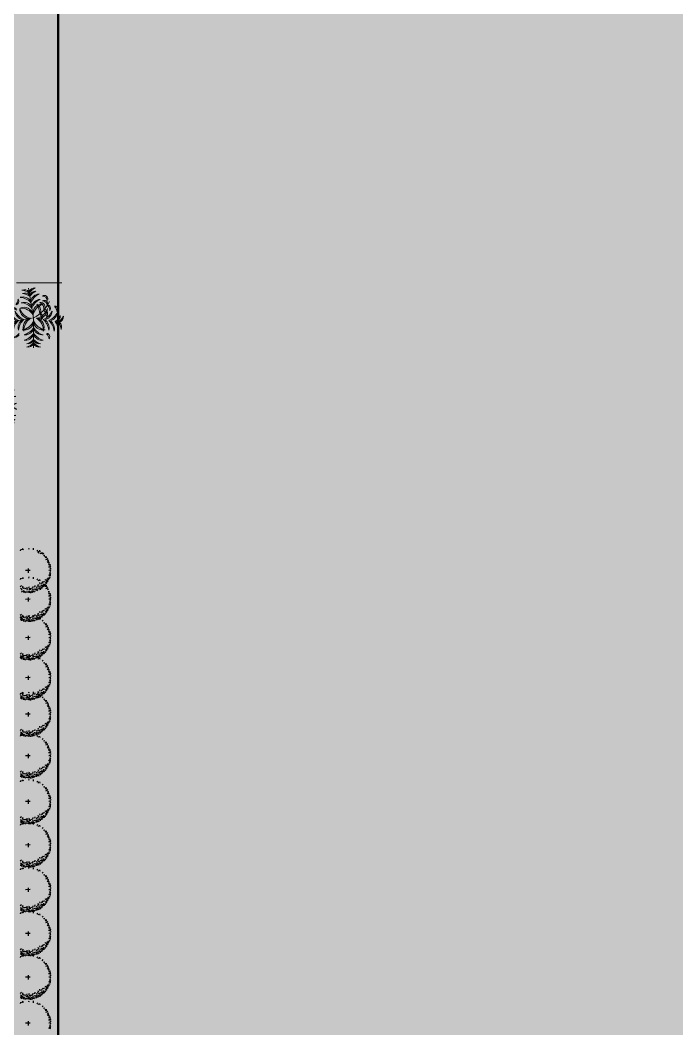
# Model space of a CAD drawing. Header units: millimetres. Extents: x 216896 to 446004, y 63591 to 243769.
# Drawn here: x 312055 to 324954, y 193109 to 212934 of the extents above; entities that cross this region are included whole.
import ezdxf

# ---------------------------------------------------------------- set-up
doc = ezdxf.new("R2010")
doc.units = ezdxf.units.MM
for name, color, linetype, true_color in [('green', 7, 'Continuous', 0x45e718), ('hatch', 7, 'Continuous', 0x515350), ('shadov', 7, 'Continuous', 0x2a3c34), ('trees', 7, 'Continuous', 0x547000)]:
    doc.layers.add(name, color=color, linetype=linetype, true_color=true_color)
doc.layers.add('line pedestr', color=7, linetype='Continuous', lineweight=5, true_color=0x1c1c1c)
doc.layers.add('trees 1', color=84, linetype='Continuous', lineweight=5)
doc.layers.add('wall', color=5, linetype='Continuous', lineweight=40)

# ---------------------------------------------------------------- blocks, each defined once
blk = doc.blocks.new('A$C19F01AD3')
at = {"color": 0}
for p, q in [((-0.292, 0.682), (-0.444, 0.833)), ((-0.41, 0.656), (-0.413, 0.85)), ((-0.095, 0.686), (-0.355, 0.876)), ((-0.284, 0.566), (-0.306, 0.895)), ((-0.115, 0.82), (-0.22, 0.92)), ((-0.199, 0.762), (-0.197, 0.926)), ((-0.003, 0.066), (-0.132, 0.938)), ((-0.108, 0.772), (-0.021, 0.947)), ((0.036, 0.751), (-0.094, 0.942)), ((-0.071, 0.523), (0.125, 0.94)), ((-0.03, 0.247), (0.451, 0.836)), ((0.181, 0.505), (0.055, 0.946)), ((0.139, 0.654), (0.295, 0.902)), ((0.301, 0.652), (0.208, 0.926)), ((0.327, 0.171), (0.415, 0.854)), ((-0.427, 0.608), (-0.645, 0.687)), ((-0.423, 0.202), (-0.625, 0.705)), ((-0.053, 0.401), (-0.557, 0.761)), ((-0.281, 0.137), (-0.489, 0.808)), ((0.381, 0.592), (0.656, 0.688)), ((0.537, 0.448), (0.555, 0.771)), ((-0.537, 0.486), (-0.78, 0.526)), ((-0.603, 0.378), (-0.762, 0.551)), ((0.447, 0.372), (0.728, 0.611)), ((0.581, 0.486), (0.812, 0.493)), ((0.61, 0.361), (0.792, 0.525)), ((-0.365, 0.409), (-0.874, 0.342)), ((-0.056, 0.034), (-0.851, 0.397)), ((0.057, 0.032), (0.844, 0.436)), ((0.354, 0.378), (0.885, 0.344)), ((-0.514, 0.243), (-0.925, 0.146)), ((-0.649, -0.024), (-0.917, 0.192)), ((0.438, 0.069), (0.92, 0.232)), ((0.481, 0.25), (0.935, 0.157)), ((-0.191, 0.096), (-0.93, -0.097)), ((-0.519, 0.01), (-0.785, -0.504)), ((0.172, 0.091), (0.947, 0.026)), ((0.542, 0.06), (0.9, -0.29)), ((-0.048, -0.045), (-0.672, -0.648)), ((0.058, -0.031), (0.774, -0.539)), ((0.66, -0.055), (0.944, -0.08)), ((-0.623, -0.191), (-0.916, -0.185)), ((-0.695, -0.33), (-0.891, -0.28)), ((-0.739, -0.188), (-0.874, -0.33)), ((-0.33, -0.318), (-0.818, -0.45)), ((-0.222, -0.214), (0.101, -0.931)), ((0.25, -0.167), (0.318, -0.882)), ((0.351, -0.239), (0.926, -0.196)), ((0.447, -0.307), (0.864, -0.381)), ((0.592, -0.221), (0.832, -0.446)), ((-0.579, -0.491), (-0.753, -0.551)), ((-0.544, -0.376), (-0.636, -0.683)), ((-0.44, -0.424), (-0.504, -0.786)), ((-0.135, -0.408), (0.394, -0.852)), ((0.276, -0.444), (0.808, -0.487)), ((0.426, -0.456), (0.522, -0.782)), ((0.513, -0.354), (0.675, -0.657)), ((-0.158, -0.58), (-0.551, -0.753)), ((-0.092, -0.504), (-0.391, -0.848)), ((0.148, -0.645), (0.016, -0.936)), ((0.282, -0.506), (0.196, -0.916)), ((0.289, -0.582), (0.583, -0.738)), ((0.458, -0.563), (0.724, -0.603)), ((-0.393, -0.684), (-0.371, -0.857)), ((-0.066, -0.756), (-0.281, -0.891)), ((-0.245, -0.681), (-0.239, -0.903)), ((-0.018, -0.666), (-0.154, -0.922))]:
    blk.add_line(p, q, dxfattribs=at)
blk.add_circle((0, 0), 0.0659, dxfattribs=at)
blk = doc.blocks.new('plant22')
at = {"layer": 'trees 1'}
for p in [(0.051, 0.588), (-0.588, 0.051), (-0.153, -0.57)]:
    blk.add_line(p, (0, 0), dxfattribs=at)
for centre, radius, start, end in [((-0.338, 0.478), 0.148, 296.7894, 340.382), ((-0.264, 0.402), 0.0679, 266.2525, 25.258), ((-0.257, 0.159), 0.316, 26.3712, 70.0366), ((-0.148, 0.268), 0.189, 20.2489, 90.3937), ((-0.201, 0.234), 0.307, 39.0763, 68.3794), ((-0.077, 0.383), 0.136, 31.29, 94.6243), ((-0.071, 0.447), 0.136, 31.29, 94.6243), ((-0.195, 0.298), 0.307, 39.0763, 68.3794), ((0.281, 0.112), 0.316, 99.9635, 143.6288), ((0.192, 0.238), 0.189, 79.6063, 149.7511), ((0.238, 0.195), 0.307, 101.6207, 130.9237), ((0.142, 0.364), 0.136, 75.3757, 138.7101), ((0.244, 0.259), 0.307, 101.6207, 130.9237), ((0.148, 0.428), 0.136, 75.3757, 138.7101), ((-0.238, 0.192), 0.189, 169.6063, 239.7511), ((-0.112, 0.281), 0.316, 189.9635, 233.6288), ((-0.397, 0.183), 0.136, 31.29, 94.6243), ((-0.521, 0.034), 0.307, 39.0763, 68.3794), ((-0.131, 0.183), 0.189, 169.6063, 239.7511), ((-0.005, 0.271), 0.316, 189.9635, 233.6288), ((-0.039, 0.186), 0.184, 161.3654, 261.5741), ((0.065, 0.254), 0.278, 181.8122, 243.3336), ((-0.177, 0.071), 0.184, 358.426, 98.6346), ((-0.261, -0.02), 0.278, 16.6665, 78.1878), ((-0.157, 0.161), 0.189, 20.2489, 90.3937), ((-0.266, 0.052), 0.316, 26.3712, 70.0366), ((-0.116, 0.627), 0.637, 280.4772, 321.6585), ((0.186, 0.039), 0.184, 71.3654, 171.5741), ((0.254, -0.065), 0.278, 91.8122, 153.3336), ((0.271, 0.005), 0.316, 99.9635, 143.6288), ((0.183, 0.131), 0.189, 79.6063, 149.7511), ((0.022, 0.132), 0.153, 326.4477, 44.3673), ((-0.354, 0.125), 0.498, 350.4008, 13.1391), ((0.098, 0.148), 0.147, 338.7537, 49.0971), ((0.185, 0.17), 0.0904, 303.8744, 83.9763), ((0.276, 0.211), 0.0673, 332.0578, 107.8533), ((0.229, 0.184), 0.0945, 350.1845, 73.654), ((0.301, 0.304), 0.0673, 332.0578, 107.8533), ((0.254, 0.277), 0.0945, 350.1845, 73.654), ((-0.446, -0.071), 0.136, 121.29, 184.6243), ((-0.296, -0.195), 0.307, 129.0763, 158.3794), ((-0.383, -0.077), 0.136, 121.29, 184.6243), ((-0.234, -0.201), 0.307, 129.0763, 158.3794), ((-0.364, 0.142), 0.136, 165.3757, 228.7101), ((-0.195, 0.238), 0.307, 191.6207, 220.9237), ((-0.268, -0.148), 0.189, 110.2489, 180.3937), ((-0.159, -0.257), 0.316, 116.3712, 160.0366), ((-0.161, -0.157), 0.189, 110.2489, 180.3937), ((-0.052, -0.266), 0.316, 116.3712, 160.0366), ((-0.071, -0.177), 0.184, 88.426, 188.6346), ((0.02, -0.261), 0.278, 106.6665, 168.1878), ((0.071, 0.252), 0.278, 266.6665, 328.1878), ((0.127, 0.142), 0.184, 248.426, 348.6346), ((0.115, -0.008), 0.0664, 279.2258, 60.1279), ((0.061, -0.009), 0.0921, 315.4398, 33.6694), ((0.14, 0.232), 0.316, 276.3712, 320.0366), ((0.205, 0.093), 0.189, 270.2489, 340.3937), ((-0.04, -0.01), 0.295, 352.5759, 20.8942), ((0.187, 0.03), 0.103, 309.9866, 49.4034), ((0.2, 0.087), 0.148, 349.618, 33.2107), ((0.303, 0.115), 0.0679, 304.742, 63.7476), ((0.33, 0.029), 0.148, 349.618, 33.2107), ((0.433, 0.057), 0.0679, 304.742, 63.7476), ((-0.239, 0.108), 0.278, 261.8122, 323.3336), ((-0.19, -0.006), 0.184, 241.3654, 341.5741), ((-0.268, 0.042), 0.316, 269.9635, 313.6288), ((0.253, -0.098), 0.316, 196.3712, 240.0366), ((0.162, -0.1), 0.184, 168.426, 268.6346), ((0.261, -0.026), 0.278, 186.6665, 248.1878), ((-0.148, -0.216), 0.278, 341.8122, 43.3336), ((-0.027, -0.188), 0.184, 321.3654, 61.5741), ((-0.088, -0.257), 0.316, 349.9635, 33.6288), ((0.061, -0.217), 0.189, 329.6063, 39.7511), ((0.238, 0.187), 0.316, 276.3712, 320.0366), ((0.009, -0.302), 0.316, 349.9635, 33.6288), ((0.302, 0.047), 0.189, 270.2489, 340.3937), ((0.158, -0.262), 0.189, 329.6063, 39.7511), ((0.288, 0.109), 0.307, 289.0763, 318.3794), ((0.102, -0.291), 0.307, 351.6207, 20.9237), ((0.293, -0.258), 0.136, 325.3757, 28.7101), ((0.386, -0.059), 0.136, 281.29, 344.6243), ((0.346, 0.082), 0.307, 289.0763, 318.3794), ((0.444, -0.086), 0.136, 281.29, 344.6243), ((-0.509, 0.037), 0.307, 271.6207, 300.9237), ((-0.444, -0.146), 0.136, 245.3757, 308.7101), ((-0.296, -0.062), 0.316, 269.9635, 313.6288), ((-0.231, -0.201), 0.189, 249.6063, 319.7511), ((-0.203, -0.098), 0.189, 249.6063, 319.7511), ((0.099, -0.29), 0.189, 190.2489, 260.3937), ((0.225, -0.202), 0.316, 196.3712, 240.0366), ((0.127, -0.186), 0.189, 190.2489, 260.3937), ((0.04, -0.452), 0.148, 349.618, 33.2107), ((0.143, -0.424), 0.0679, 304.742, 63.7476), ((0.16, -0.318), 0.307, 351.6207, 20.9237), ((0.351, -0.285), 0.136, 325.3757, 28.7101), ((-0.285, -0.214), 0.307, 271.6207, 300.9237), ((-0.22, -0.396), 0.136, 245.3757, 308.7101), ((-0.268, -0.151), 0.307, 271.6207, 300.9237), ((-0.203, -0.333), 0.136, 245.3757, 308.7101), ((-0.008, -0.453), 0.136, 201.29, 264.6243), ((0.14, -0.328), 0.307, 209.0763, 238.3794), ((0.009, -0.39), 0.136, 201.29, 264.6243), ((0.157, -0.265), 0.307, 209.0763, 238.3794)]:
    blk.add_arc(centre, radius, start, end, dxfattribs=at)

msp = doc.modelspace()

# ---------------------------------------------------------------- hatches: boundary and pattern name
at = {"layer": 'hatch'}
h = msp.add_hatch(color=256, dxfattribs=at)
h.dxf.hatch_style = 1
h.paths.add_polyline_path([(312801, 225349), (334247, 225349), (334247, 213300), (335983, 213300), (335983, 198151), (333876, 198151), (333876, 178150), (331285, 178150), (331285, 168225), (309333, 168225), (309333, 178300), (312801, 178300)])
at = {"layer": 'shadov', "ltscale": 0.1}
h = msp.add_hatch(dxfattribs=at)
h.set_pattern_fill('DOTS', color=256, scale=0.001)
h.paths.add_polyline_path([(301407, 217900), (312801, 225349), (312801, 212348), (312876, 207773), (312801, 178300), (309333, 178300), (309333, 168225), (331285, 168225), (319891, 160776), (297939, 160776), (297939, 170851), (301376, 173102)])

# ---------------------------------------------------------------- linework, layer by layer
at = {"layer": 'line pedestr'}
msp.add_line((311984, 207773), (312876, 207773), dxfattribs=at)
at = {"layer": 'trees'}
for p, q in [((312063, 202506), (312065, 202531)), ((312097, 202514), (312090, 202534)), ((312097, 202547), (312121, 202531)), ((312223, 202536), (312234, 202558)), ((312311, 202555), (312313, 202520)), ((312382, 202502), (312401, 202518)), ((312405, 202491), (312415, 202460)), ((312412, 202484), (312420, 202503)), ((312435, 202519), (312442, 202490)), ((312435, 202507), (312441, 202479)), ((312447, 202462), (312457, 202444)), ((312473, 202472), (312475, 202446)), ((312489, 202439), (312507, 202461)), ((312494, 202472), (312494, 202435)), ((312509, 202460), (312516, 202436)), ((312516, 202410), (312540, 202418)), ((312537, 202382), (312552, 202396)), ((312580, 202370), (312549, 202367)), ((312558, 202333), (312599, 202346)), ((312567, 202395), (312562, 202366)), ((312592, 202361), (312569, 202336)), ((312587, 202278), (312621, 202298)), ((312591, 202311), (312616, 202324)), ((312605, 202274), (312630, 202272)), ((312613, 202239), (312633, 202247)), ((312648, 202212), (312619, 202221)), ((312646, 202240), (312630, 202215)), ((312254, 202120), (312157, 202117)), ((312214, 202156), (312214, 202072)), ((312609, 202030), (312648, 202010)), ((312614, 202186), (312657, 202183)), ((312654, 202025), (312619, 202024)), ((312620, 202124), (312659, 202130)), ((312656, 202199), (312625, 202185)), ((312651, 202041), (312628, 202060)), ((312629, 202079), (312650, 202079)), ((312635, 202114), (312657, 202102)), ((312636, 202154), (312664, 202156)), ((312660, 202067), (312636, 202050)), ((312078, 201821), (312056, 201797)), ((312063, 201939), (312065, 201964)), ((312097, 201947), (312090, 201967)), ((312097, 201980), (312121, 201964)), ((312223, 201969), (312234, 201991)), ((312311, 201988), (312313, 201953)), ((312340, 201819), (312337, 201789)), ((312382, 201935), (312401, 201951)), ((312396, 201819), (312401, 201796)), ((312405, 201851), (312415, 201821)), ((312412, 201917), (312420, 201936)), ((312435, 201940), (312441, 201912)), ((312435, 201880), (312442, 201851)), ((312447, 201823), (312457, 201805)), ((312470, 201876), (312488, 201853)), ((312473, 201833), (312475, 201806)), ((312487, 201899), (312500, 201879)), ((312489, 201872), (312507, 201894)), ((312494, 201833), (312494, 201796)), ((312506, 201847), (312527, 201847)), ((312506, 201839), (312538, 201815)), ((312509, 201821), (312516, 201797)), ((312516, 201908), (312529, 201888)), ((312516, 201843), (312540, 201851)), ((312537, 201815), (312552, 201829)), ((312538, 201848), (312560, 201830)), ((312545, 201946), (312552, 201925)), ((312545, 201887), (312574, 201854)), ((312585, 201866), (312552, 201878)), ((312559, 201935), (312572, 201915)), ((312567, 201828), (312562, 201799)), ((312588, 201881), (312574, 201908)), ((312577, 201959), (312590, 201939)), ((312606, 201902), (312578, 201896)), ((312583, 201924), (312602, 201916)), ((312591, 201970), (312630, 201960)), ((312601, 201955), (312617, 201935)), ((312618, 201991), (312644, 201982)), ((312074, 201770), (312063, 201752)), ((312096, 201752), (312074, 201737)), ((312090, 201719), (312081, 201692)), ((312117, 201809), (312096, 201788)), ((312099, 201788), (312107, 201767)), ((312128, 201727), (312109, 201688)), ((312132, 201776), (312121, 201749)), ((312124, 201683), (312123, 201717)), ((312139, 201685), (312159, 201709)), ((312166, 201677), (312149, 201701)), ((312160, 201773), (312150, 201752)), ((312188, 201792), (312176, 201762)), ((312178, 201707), (312177, 201687)), ((312190, 201764), (312189, 201731)), ((312213, 201702), (312201, 201680)), ((312229, 201794), (312216, 201767)), ((312245, 201720), (312221, 201692)), ((312223, 201717), (312229, 201677)), ((312230, 201773), (312229, 201740)), ((312252, 201701), (312255, 201673)), ((312254, 201768), (312253, 201739)), ((312282, 201775), (312279, 201752)), ((312285, 201723), (312282, 201679)), ((312298, 201680), (312284, 201712)), ((312296, 201747), (312315, 201736)), ((312302, 201803), (312300, 201770)), ((312311, 201688), (312320, 201718)), ((312339, 201690), (312314, 201706)), ((312332, 201761), (312335, 201741)), ((312338, 201723), (312346, 201704)), ((312360, 201761), (312353, 201736)), ((312379, 201755), (312366, 201720)), ((312372, 201803), (312381, 201775)), ((312377, 201750), (312397, 201715)), ((312395, 201764), (312415, 201757)), ((312418, 201798), (312440, 201793)), ((312431, 201779), (312445, 201737)), ((312460, 201744), (312435, 201768)), ((312494, 201769), (312465, 201775)), ((312469, 201757), (312466, 201787)), ((312481, 201800), (312495, 201785)), ((312580, 201803), (312549, 201800)), ((312558, 201765), (312599, 201779)), ((312592, 201794), (312569, 201769)), ((312591, 201744), (312616, 201757)), ((312605, 201707), (312630, 201704)), ((312613, 201672), (312633, 201680)), ((312648, 201645), (312619, 201654)), ((312656, 201632), (312625, 201618)), ((312646, 201673), (312630, 201648)), ((312254, 201553), (312157, 201550)), ((312214, 201589), (312214, 201505)), ((312609, 201462), (312648, 201443)), ((312614, 201619), (312657, 201616)), ((312618, 201424), (312644, 201415)), ((312654, 201458), (312619, 201457)), ((312620, 201557), (312659, 201563)), ((312651, 201473), (312628, 201493)), ((312629, 201512), (312650, 201511)), ((312635, 201547), (312657, 201535)), ((312636, 201586), (312664, 201589)), ((312660, 201500), (312636, 201483)), ((312078, 201254), (312056, 201230)), ((312117, 201242), (312096, 201221)), ((312097, 201226), (312121, 201210)), ((312188, 201225), (312176, 201195)), ((312229, 201227), (312216, 201200)), ((312223, 201215), (312234, 201237)), ((312302, 201236), (312300, 201203)), ((312311, 201234), (312313, 201199)), ((312340, 201252), (312337, 201222)), ((312372, 201236), (312381, 201208)), ((312396, 201252), (312401, 201229)), ((312405, 201284), (312415, 201254)), ((312418, 201231), (312440, 201226)), ((312435, 201313), (312442, 201283)), ((312447, 201256), (312457, 201237)), ((312470, 201309), (312488, 201286)), ((312473, 201266), (312475, 201239)), ((312481, 201233), (312495, 201218)), ((312487, 201332), (312500, 201312)), ((312494, 201266), (312494, 201229)), ((312506, 201280), (312527, 201280)), ((312506, 201272), (312538, 201248)), ((312509, 201254), (312516, 201230)), ((312516, 201341), (312529, 201321)), ((312538, 201281), (312560, 201263)), ((312545, 201379), (312552, 201358)), ((312545, 201319), (312574, 201286)), ((312585, 201298), (312552, 201310)), ((312559, 201368), (312572, 201348)), ((312588, 201313), (312574, 201340)), ((312577, 201392), (312590, 201372)), ((312606, 201334), (312578, 201328)), ((312583, 201357), (312602, 201349)), ((312591, 201403), (312630, 201393)), ((312601, 201388), (312617, 201368)), ((312069, 201179), (312059, 201139)), ((312063, 201185), (312065, 201210)), ((312074, 201203), (312063, 201185)), ((312096, 201185), (312074, 201170)), ((312107, 201167), (312074, 201149)), ((312090, 201152), (312081, 201125)), ((312097, 201193), (312090, 201212)), ((312099, 201221), (312107, 201200)), ((312128, 201160), (312109, 201121)), ((312132, 201209), (312121, 201182)), ((312124, 201116), (312123, 201150)), ((312125, 201164), (312135, 201146)), ((312139, 201118), (312159, 201142)), ((312166, 201110), (312149, 201134)), ((312160, 201206), (312150, 201185)), ((312164, 201175), (312178, 201157)), ((312178, 201140), (312177, 201120)), ((312190, 201197), (312189, 201164)), ((312202, 201176), (312198, 201155)), ((312213, 201135), (312201, 201113)), ((312229, 201166), (312213, 201145)), ((312245, 201153), (312221, 201125)), ((312223, 201150), (312229, 201110)), ((312230, 201206), (312229, 201173)), ((312252, 201133), (312255, 201106)), ((312254, 201201), (312253, 201172)), ((312263, 201156), (312279, 201143)), ((312282, 201208), (312279, 201185)), ((312285, 201156), (312282, 201112)), ((312298, 201113), (312284, 201145)), ((312296, 201180), (312315, 201169)), ((312311, 201121), (312320, 201150)), ((312339, 201123), (312314, 201139)), ((312332, 201194), (312335, 201173)), ((312338, 201156), (312346, 201137)), ((312360, 201194), (312353, 201169)), ((312379, 201187), (312366, 201153)), ((312373, 201165), (312370, 201140)), ((312377, 201183), (312397, 201148)), ((312382, 201181), (312401, 201197)), ((312395, 201197), (312415, 201190)), ((312410, 201179), (312423, 201154)), ((312412, 201162), (312420, 201181)), ((312431, 201212), (312445, 201170)), ((312460, 201177), (312435, 201201)), ((312435, 201186), (312441, 201157)), ((312494, 201202), (312465, 201208)), ((312469, 201190), (312466, 201220)), ((312489, 201118), (312507, 201139)), ((312516, 201089), (312540, 201096)), ((312537, 201060), (312552, 201075)), ((312580, 201049), (312549, 201046)), ((312567, 201073), (312562, 201045)), ((312592, 201040), (312569, 201014)), ((312214, 200835), (312214, 200751)), ((312558, 201011), (312599, 201025)), ((312587, 200956), (312621, 200977)), ((312591, 200990), (312616, 201003)), ((312605, 200953), (312630, 200950)), ((312613, 200918), (312633, 200926)), ((312614, 200865), (312657, 200862)), ((312648, 200891), (312619, 200900)), ((312656, 200878), (312625, 200864)), ((312646, 200919), (312630, 200894)), ((312636, 200832), (312664, 200835)), ((312254, 200799), (312157, 200796)), ((312577, 200638), (312590, 200618)), ((312591, 200649), (312630, 200639)), ((312601, 200634), (312617, 200614)), ((312609, 200708), (312648, 200689)), ((312618, 200669), (312644, 200661)), ((312654, 200704), (312619, 200703)), ((312620, 200803), (312659, 200809)), ((312651, 200719), (312628, 200739)), ((312629, 200758), (312650, 200757)), ((312635, 200793), (312657, 200781)), ((312660, 200745), (312636, 200729)), ((312078, 200499), (312056, 200475)), ((312074, 200448), (312063, 200430)), ((312117, 200487), (312096, 200466)), ((312097, 200440), (312121, 200424)), ((312099, 200466), (312107, 200445)), ((312132, 200454), (312121, 200427)), ((312160, 200451), (312150, 200430)), ((312188, 200471), (312176, 200441)), ((312190, 200442), (312189, 200410)), ((312229, 200473), (312216, 200446)), ((312223, 200429), (312234, 200451)), ((312230, 200451), (312229, 200419)), ((312254, 200447), (312253, 200418)), ((312282, 200454), (312279, 200430)), ((312302, 200481), (312300, 200449)), ((312311, 200448), (312313, 200413)), ((312332, 200440), (312335, 200419)), ((312340, 200498), (312337, 200468)), ((312360, 200440), (312353, 200415)), ((312379, 200433), (312366, 200399)), ((312372, 200482), (312381, 200454)), ((312395, 200442), (312415, 200436)), ((312396, 200498), (312401, 200475)), ((312405, 200530), (312415, 200499)), ((312418, 200476), (312440, 200472)), ((312431, 200458), (312445, 200416)), ((312435, 200558), (312442, 200529)), ((312460, 200423), (312435, 200447)), ((312447, 200502), (312457, 200483)), ((312494, 200448), (312465, 200453)), ((312469, 200436), (312466, 200466)), ((312470, 200554), (312488, 200532)), ((312473, 200511), (312475, 200485)), ((312481, 200478), (312495, 200463)), ((312487, 200578), (312500, 200558)), ((312494, 200512), (312494, 200475)), ((312506, 200526), (312527, 200526)), ((312506, 200517), (312538, 200493)), ((312509, 200499), (312516, 200475)), ((312516, 200587), (312529, 200567)), ((312538, 200526), (312560, 200508)), ((312545, 200625), (312552, 200604)), ((312545, 200565), (312574, 200532)), ((312585, 200544), (312552, 200556)), ((312559, 200614), (312572, 200594)), ((312588, 200559), (312574, 200586)), ((312606, 200580), (312578, 200574)), ((312583, 200603), (312602, 200595)), ((312069, 200424), (312059, 200385)), ((312063, 200399), (312065, 200424)), ((312096, 200430), (312074, 200415)), ((312107, 200412), (312074, 200394)), ((312090, 200398), (312081, 200371)), ((312097, 200407), (312090, 200426)), ((312128, 200406), (312109, 200367)), ((312124, 200362), (312123, 200396)), ((312125, 200409), (312135, 200391)), ((312139, 200364), (312159, 200388)), ((312166, 200355), (312149, 200380)), ((312164, 200420), (312178, 200403)), ((312178, 200386), (312177, 200365)), ((312202, 200421), (312198, 200401)), ((312213, 200381), (312201, 200358)), ((312229, 200412), (312213, 200390)), ((312245, 200399), (312221, 200371)), ((312223, 200396), (312229, 200356)), ((312252, 200379), (312255, 200351)), ((312263, 200402), (312279, 200389)), ((312285, 200402), (312282, 200358)), ((312298, 200359), (312284, 200390)), ((312296, 200426), (312315, 200415)), ((312311, 200367), (312320, 200396)), ((312339, 200369), (312314, 200385)), ((312338, 200402), (312346, 200383)), ((312373, 200410), (312370, 200386)), ((312377, 200428), (312397, 200394)), ((312382, 200395), (312401, 200411)), ((312410, 200424), (312423, 200399)), ((312412, 200376), (312420, 200395)), ((312435, 200400), (312441, 200371)), ((312489, 200332), (312507, 200353)), ((312516, 200303), (312540, 200310)), ((312537, 200274), (312552, 200289)), ((312580, 200263), (312549, 200260)), ((312558, 200225), (312599, 200239)), ((312567, 200287), (312562, 200259)), ((312592, 200254), (312569, 200228)), ((312214, 200049), (312214, 199965)), ((312587, 200170), (312621, 200191)), ((312591, 200204), (312616, 200217)), ((312605, 200167), (312630, 200164)), ((312613, 200132), (312633, 200140)), ((312614, 200079), (312657, 200076)), ((312648, 200105), (312619, 200114)), ((312656, 200092), (312625, 200078)), ((312646, 200133), (312630, 200108)), ((312636, 200046), (312664, 200049)), ((312254, 200013), (312157, 200010)), ((312545, 199839), (312552, 199818)), ((312577, 199852), (312590, 199832)), ((312591, 199863), (312630, 199853)), ((312601, 199848), (312617, 199828)), ((312609, 199922), (312648, 199903)), ((312618, 199883), (312644, 199875)), ((312654, 199918), (312619, 199917)), ((312620, 200017), (312659, 200023)), ((312651, 199933), (312628, 199953)), ((312629, 199972), (312650, 199971)), ((312635, 200007), (312657, 199995)), ((312660, 199959), (312636, 199943)), ((312078, 199713), (312056, 199689)), ((312069, 199638), (312059, 199599)), ((312063, 199682), (312065, 199706)), ((312074, 199662), (312063, 199644)), ((312096, 199644), (312074, 199629)), ((312097, 199690), (312090, 199709)), ((312117, 199701), (312096, 199680)), ((312097, 199723), (312121, 199707)), ((312099, 199680), (312107, 199659)), ((312132, 199668), (312121, 199641)), ((312160, 199665), (312150, 199644)), ((312188, 199685), (312176, 199655)), ((312190, 199656), (312189, 199624)), ((312229, 199687), (312216, 199660)), ((312223, 199711), (312234, 199734)), ((312230, 199665), (312229, 199633)), ((312254, 199661), (312253, 199632)), ((312282, 199668), (312279, 199644)), ((312296, 199640), (312315, 199629)), ((312302, 199695), (312300, 199663)), ((312311, 199731), (312313, 199696)), ((312332, 199654), (312335, 199633)), ((312340, 199711), (312337, 199682)), ((312360, 199654), (312353, 199629)), ((312379, 199647), (312366, 199613)), ((312372, 199695), (312381, 199668)), ((312377, 199642), (312397, 199608)), ((312382, 199678), (312401, 199694)), ((312395, 199656), (312415, 199650)), ((312396, 199712), (312401, 199689)), ((312405, 199744), (312415, 199713)), ((312410, 199638), (312423, 199613)), ((312412, 199659), (312420, 199678)), ((312418, 199690), (312440, 199686)), ((312431, 199672), (312445, 199630)), ((312435, 199772), (312442, 199743)), ((312435, 199683), (312441, 199654)), ((312460, 199637), (312435, 199661)), ((312447, 199716), (312457, 199697)), ((312494, 199662), (312465, 199667)), ((312469, 199650), (312466, 199680)), ((312470, 199768), (312488, 199746)), ((312473, 199725), (312475, 199699)), ((312481, 199692), (312495, 199677)), ((312487, 199792), (312500, 199772)), ((312494, 199726), (312494, 199689)), ((312506, 199740), (312527, 199740)), ((312506, 199731), (312538, 199707)), ((312509, 199713), (312516, 199689)), ((312516, 199801), (312529, 199781)), ((312538, 199740), (312560, 199722)), ((312545, 199779), (312574, 199746)), ((312585, 199758), (312552, 199770)), ((312559, 199828), (312572, 199808)), ((312588, 199773), (312574, 199800)), ((312606, 199794), (312578, 199788)), ((312583, 199817), (312602, 199809)), ((312107, 199626), (312074, 199608)), ((312090, 199612), (312081, 199585)), ((312128, 199620), (312109, 199581)), ((312124, 199575), (312123, 199610)), ((312125, 199623), (312135, 199605)), ((312139, 199578), (312159, 199602)), ((312166, 199569), (312149, 199594)), ((312164, 199634), (312178, 199617)), ((312178, 199600), (312177, 199579)), ((312202, 199635), (312198, 199615)), ((312213, 199594), (312201, 199572)), ((312229, 199626), (312213, 199604)), ((312245, 199613), (312221, 199585)), ((312223, 199610), (312229, 199570)), ((312252, 199593), (312255, 199565)), ((312263, 199616), (312279, 199603)), ((312285, 199616), (312282, 199572)), ((312298, 199573), (312284, 199604)), ((312311, 199581), (312320, 199610)), ((312339, 199583), (312314, 199599)), ((312338, 199616), (312346, 199597)), ((312373, 199624), (312370, 199600)), ((312489, 199615), (312507, 199636)), ((312516, 199586), (312540, 199593)), ((312537, 199557), (312552, 199572)), ((312580, 199546), (312549, 199543)), ((312558, 199508), (312599, 199522)), ((312567, 199570), (312562, 199541)), ((312592, 199537), (312569, 199511)), ((312587, 199453), (312621, 199474)), ((312591, 199487), (312616, 199500)), ((312605, 199450), (312630, 199447)), ((312254, 199296), (312157, 199293)), ((312214, 199332), (312214, 199248)), ((312613, 199415), (312633, 199423)), ((312614, 199362), (312657, 199359)), ((312648, 199388), (312619, 199397)), ((312620, 199300), (312659, 199306)), ((312656, 199375), (312625, 199360)), ((312629, 199255), (312650, 199254)), ((312646, 199416), (312630, 199391)), ((312635, 199290), (312657, 199278)), ((312636, 199329), (312664, 199332)), ((312660, 199242), (312636, 199226)), ((312435, 199055), (312442, 199026)), ((312470, 199051), (312488, 199028)), ((312487, 199075), (312500, 199055)), ((312516, 199084), (312529, 199064)), ((312545, 199122), (312552, 199101)), ((312545, 199062), (312574, 199029)), ((312585, 199041), (312552, 199053)), ((312559, 199111), (312572, 199091)), ((312588, 199056), (312574, 199083)), ((312577, 199135), (312590, 199115)), ((312606, 199077), (312578, 199071)), ((312583, 199100), (312602, 199092)), ((312591, 199146), (312630, 199136)), ((312601, 199130), (312617, 199111)), ((312609, 199205), (312648, 199186)), ((312618, 199166), (312644, 199158)), ((312654, 199201), (312619, 199200)), ((312651, 199216), (312628, 199236)), ((312078, 198996), (312056, 198972)), ((312069, 198921), (312059, 198882)), ((312074, 198945), (312063, 198927)), ((312063, 198862), (312065, 198887)), ((312096, 198927), (312074, 198912)), ((312107, 198909), (312074, 198891)), ((312090, 198895), (312081, 198868)), ((312097, 198871), (312090, 198890)), ((312117, 198984), (312096, 198963)), ((312097, 198904), (312121, 198888)), ((312099, 198963), (312107, 198942)), ((312128, 198903), (312109, 198864)), ((312132, 198951), (312121, 198924)), ((312124, 198858), (312123, 198893)), ((312125, 198906), (312135, 198888)), ((312139, 198861), (312159, 198884)), ((312166, 198852), (312149, 198877)), ((312160, 198948), (312150, 198927)), ((312164, 198917), (312178, 198900)), ((312188, 198967), (312176, 198938)), ((312178, 198883), (312177, 198862)), ((312190, 198939), (312189, 198907)), ((312202, 198918), (312198, 198898)), ((312213, 198877), (312201, 198855)), ((312229, 198909), (312213, 198887)), ((312229, 198970), (312216, 198943)), ((312245, 198896), (312221, 198868)), ((312223, 198892), (312234, 198914)), ((312223, 198893), (312229, 198853)), ((312230, 198948), (312229, 198916)), ((312252, 198876), (312255, 198848)), ((312254, 198944), (312253, 198915)), ((312263, 198899), (312279, 198886)), ((312282, 198951), (312279, 198927)), ((312285, 198899), (312282, 198855)), ((312298, 198856), (312284, 198887)), ((312296, 198923), (312315, 198911)), ((312302, 198978), (312300, 198946)), ((312311, 198911), (312313, 198877)), ((312311, 198864), (312320, 198893)), ((312339, 198866), (312314, 198882)), ((312332, 198937), (312335, 198916)), ((312340, 198994), (312337, 198964)), ((312338, 198899), (312346, 198880)), ((312360, 198937), (312353, 198912)), ((312379, 198930), (312366, 198896)), ((312373, 198907), (312370, 198882)), ((312372, 198978), (312381, 198951)), ((312377, 198925), (312397, 198891)), ((312382, 198859), (312401, 198874)), ((312395, 198939), (312415, 198933)), ((312396, 198995), (312401, 198972)), ((312405, 199027), (312415, 198996)), ((312410, 198921), (312423, 198896)), ((312412, 198840), (312420, 198859)), ((312418, 198973), (312440, 198969)), ((312431, 198954), (312445, 198913)), ((312460, 198920), (312435, 198943)), ((312435, 198864), (312441, 198835)), ((312447, 198998), (312457, 198980)), ((312494, 198945), (312465, 198950)), ((312469, 198932), (312466, 198963)), ((312473, 199008), (312475, 198982)), ((312481, 198975), (312495, 198960)), ((312494, 199009), (312494, 198972)), ((312506, 199023), (312527, 199023)), ((312506, 199014), (312538, 198990)), ((312509, 198996), (312516, 198972)), ((312538, 199023), (312560, 199005)), ((312489, 198795), (312507, 198817)), ((312516, 198767), (312540, 198774)), ((312537, 198738), (312552, 198752)), ((312580, 198726), (312549, 198723)), ((312558, 198689), (312599, 198703)), ((312567, 198751), (312562, 198722)), ((312592, 198717), (312569, 198692)), ((312587, 198634), (312621, 198655)), ((312591, 198667), (312616, 198680)), ((312254, 198477), (312157, 198474)), ((312214, 198513), (312214, 198429)), ((312605, 198630), (312630, 198628)), ((312613, 198596), (312633, 198603)), ((312614, 198542), (312657, 198540)), ((312648, 198569), (312619, 198578)), ((312620, 198481), (312659, 198487)), ((312656, 198556), (312625, 198541)), ((312646, 198596), (312630, 198572)), ((312635, 198470), (312657, 198459)), ((312636, 198510), (312664, 198512)), ((312487, 198255), (312500, 198236)), ((312516, 198264), (312529, 198245)), ((312545, 198303), (312552, 198282)), ((312559, 198291), (312572, 198272)), ((312588, 198237), (312574, 198264)), ((312577, 198315), (312590, 198296)), ((312606, 198258), (312578, 198252)), ((312583, 198281), (312602, 198272)), ((312591, 198326), (312630, 198317)), ((312601, 198311), (312617, 198292)), ((312609, 198386), (312648, 198366)), ((312618, 198347), (312644, 198339)), ((312654, 198382), (312619, 198380)), ((312651, 198397), (312628, 198416)), ((312629, 198435), (312650, 198435)), ((312660, 198423), (312636, 198407)), ((312078, 198177), (312056, 198153)), ((312069, 198102), (312059, 198063)), ((312074, 198126), (312063, 198108)), ((312096, 198108), (312074, 198093)), ((312107, 198090), (312074, 198072)), ((312090, 198075), (312081, 198049)), ((312117, 198165), (312096, 198144)), ((312099, 198144), (312107, 198123)), ((312128, 198084), (312109, 198045)), ((312132, 198132), (312121, 198105)), ((312124, 198039), (312123, 198074)), ((312125, 198087), (312135, 198069)), ((312139, 198042), (312159, 198065)), ((312166, 198033), (312149, 198057)), ((312160, 198129), (312150, 198108)), ((312164, 198098), (312178, 198081)), ((312188, 198148), (312176, 198118)), ((312178, 198064), (312177, 198043)), ((312190, 198120), (312189, 198088)), ((312202, 198099), (312198, 198079)), ((312213, 198058), (312201, 198036)), ((312229, 198090), (312213, 198068)), ((312229, 198150), (312216, 198123)), ((312245, 198076), (312221, 198048)), ((312223, 198073), (312229, 198034)), ((312230, 198129), (312229, 198097)), ((312252, 198057), (312255, 198029)), ((312254, 198124), (312253, 198095)), ((312263, 198080), (312279, 198067)), ((312282, 198131), (312279, 198108)), ((312285, 198079), (312282, 198036)), ((312298, 198037), (312284, 198068)), ((312296, 198104), (312315, 198092)), ((312302, 198159), (312300, 198127)), ((312311, 198045), (312320, 198074)), ((312339, 198047), (312314, 198063)), ((312332, 198118), (312335, 198097)), ((312340, 198175), (312337, 198145)), ((312338, 198080), (312346, 198060)), ((312360, 198118), (312353, 198092)), ((312379, 198111), (312366, 198076)), ((312373, 198088), (312370, 198063)), ((312372, 198159), (312381, 198132)), ((312377, 198106), (312397, 198072)), ((312395, 198120), (312415, 198113)), ((312396, 198175), (312401, 198152)), ((312405, 198208), (312415, 198177)), ((312410, 198102), (312423, 198077)), ((312418, 198154), (312440, 198150)), ((312431, 198135), (312445, 198094)), ((312435, 198236), (312442, 198207)), ((312460, 198101), (312435, 198124)), ((312447, 198179), (312457, 198161)), ((312494, 198126), (312465, 198131)), ((312469, 198113), (312466, 198144)), ((312470, 198232), (312488, 198209)), ((312473, 198189), (312475, 198163)), ((312481, 198156), (312495, 198141)), ((312494, 198189), (312494, 198152)), ((312506, 198203), (312527, 198204)), ((312506, 198195), (312538, 198171)), ((312509, 198177), (312516, 198153)), ((312538, 198204), (312560, 198186)), ((312545, 198243), (312574, 198210)), ((312585, 198222), (312552, 198234)), ((312063, 197963), (312065, 197988)), ((312097, 197971), (312090, 197990)), ((312097, 198004), (312121, 197988)), ((312223, 197993), (312234, 198015)), ((312311, 198012), (312313, 197977)), ((312382, 197959), (312401, 197975)), ((312412, 197940), (312420, 197960)), ((312435, 197964), (312441, 197935)), ((312489, 197896), (312507, 197917)), ((312516, 197867), (312540, 197874)), ((312537, 197838), (312552, 197853)), ((312580, 197827), (312549, 197824)), ((312558, 197789), (312599, 197803)), ((312567, 197851), (312562, 197823)), ((312592, 197818), (312569, 197792)), ((312587, 197734), (312621, 197755)), ((312591, 197768), (312616, 197781)), ((312605, 197731), (312630, 197728)), ((312613, 197696), (312633, 197704)), ((312648, 197669), (312619, 197678)), ((312656, 197656), (312625, 197642)), ((312646, 197697), (312630, 197672)), ((312254, 197577), (312157, 197574)), ((312214, 197613), (312214, 197529)), ((312609, 197486), (312648, 197467)), ((312614, 197643), (312657, 197640)), ((312654, 197482), (312619, 197481)), ((312620, 197581), (312659, 197587)), ((312651, 197497), (312628, 197517)), ((312629, 197536), (312650, 197535)), ((312635, 197571), (312657, 197559)), ((312636, 197610), (312664, 197613)), ((312660, 197523), (312636, 197507)), ((312078, 197277), (312056, 197253)), ((312117, 197265), (312096, 197244)), ((312302, 197259), (312300, 197227)), ((312340, 197276), (312337, 197246)), ((312372, 197260), (312381, 197232)), ((312396, 197276), (312401, 197253)), ((312405, 197308), (312415, 197278)), ((312435, 197336), (312442, 197307)), ((312447, 197280), (312457, 197261)), ((312470, 197332), (312488, 197310)), ((312473, 197289), (312475, 197263)), ((312487, 197356), (312500, 197336)), ((312494, 197290), (312494, 197253)), ((312506, 197304), (312527, 197304)), ((312506, 197295), (312538, 197271)), ((312509, 197277), (312516, 197253)), ((312516, 197365), (312529, 197345)), ((312538, 197304), (312560, 197286)), ((312545, 197403), (312552, 197382)), ((312545, 197343), (312574, 197310)), ((312585, 197322), (312552, 197334)), ((312559, 197392), (312572, 197372)), ((312588, 197337), (312574, 197364)), ((312577, 197416), (312590, 197396)), ((312606, 197358), (312578, 197352)), ((312583, 197381), (312602, 197373)), ((312591, 197427), (312630, 197417)), ((312601, 197412), (312617, 197392)), ((312618, 197448), (312644, 197439)), ((312069, 197202), (312059, 197163)), ((312074, 197226), (312063, 197208)), ((312063, 197110), (312065, 197135)), ((312096, 197208), (312074, 197193)), ((312107, 197190), (312074, 197172)), ((312090, 197176), (312081, 197149)), ((312097, 197118), (312090, 197138)), ((312097, 197151), (312121, 197135)), ((312099, 197244), (312107, 197223)), ((312128, 197184), (312109, 197145)), ((312132, 197232), (312121, 197205)), ((312124, 197140), (312123, 197174)), ((312125, 197187), (312135, 197169)), ((312139, 197142), (312159, 197166)), ((312166, 197133), (312149, 197158)), ((312160, 197229), (312150, 197208)), ((312164, 197198), (312178, 197181)), ((312188, 197249), (312176, 197219)), ((312178, 197164), (312177, 197143)), ((312190, 197220), (312189, 197188)), ((312202, 197199), (312198, 197179)), ((312213, 197159), (312201, 197136)), ((312229, 197190), (312213, 197168)), ((312229, 197251), (312216, 197224)), ((312245, 197177), (312221, 197149)), ((312223, 197174), (312229, 197134)), ((312223, 197140), (312234, 197162)), ((312230, 197229), (312229, 197197)), ((312252, 197157), (312255, 197129)), ((312254, 197225), (312253, 197196)), ((312263, 197180), (312279, 197167)), ((312282, 197232), (312279, 197208)), ((312285, 197180), (312282, 197136)), ((312298, 197137), (312284, 197168)), ((312296, 197204), (312315, 197193)), ((312311, 197145), (312320, 197174)), ((312311, 197159), (312313, 197124)), ((312339, 197147), (312314, 197163)), ((312332, 197218), (312335, 197197)), ((312338, 197180), (312346, 197161)), ((312360, 197218), (312353, 197193)), ((312379, 197211), (312366, 197177)), ((312373, 197188), (312370, 197164)), ((312377, 197206), (312397, 197172)), ((312382, 197106), (312401, 197122)), ((312395, 197220), (312415, 197214)), ((312410, 197202), (312423, 197177)), ((312412, 197088), (312420, 197107)), ((312418, 197254), (312440, 197250)), ((312431, 197236), (312445, 197194)), ((312460, 197201), (312435, 197225)), ((312435, 197111), (312441, 197083)), ((312494, 197226), (312465, 197232)), ((312469, 197214), (312466, 197244)), ((312481, 197256), (312495, 197241)), ((312489, 197043), (312507, 197065)), ((312516, 197014), (312540, 197022)), ((312537, 196986), (312552, 197000)), ((312580, 196974), (312549, 196971)), ((312558, 196936), (312599, 196950)), ((312567, 196999), (312562, 196970)), ((312592, 196965), (312569, 196940)), ((312587, 196882), (312621, 196902)), ((312591, 196915), (312616, 196928)), ((312605, 196878), (312630, 196875)), ((312254, 196724), (312157, 196721)), ((312214, 196760), (312214, 196676)), ((312613, 196843), (312633, 196851)), ((312614, 196790), (312657, 196787)), ((312648, 196816), (312619, 196825)), ((312620, 196728), (312659, 196734)), ((312656, 196803), (312625, 196789)), ((312629, 196683), (312650, 196682)), ((312646, 196844), (312630, 196819)), ((312635, 196718), (312657, 196706)), ((312636, 196757), (312664, 196760)), ((312660, 196671), (312636, 196654)), ((312435, 196484), (312442, 196455)), ((312470, 196480), (312488, 196457)), ((312487, 196503), (312500, 196483)), ((312516, 196512), (312529, 196492)), ((312545, 196550), (312552, 196529)), ((312545, 196490), (312574, 196458)), ((312585, 196470), (312552, 196481)), ((312559, 196539), (312572, 196519)), ((312588, 196484), (312574, 196511)), ((312577, 196563), (312590, 196543)), ((312606, 196505), (312578, 196499)), ((312583, 196528), (312602, 196520)), ((312591, 196574), (312630, 196564)), ((312601, 196559), (312617, 196539)), ((312609, 196633), (312648, 196614)), ((312618, 196595), (312644, 196586)), ((312654, 196629), (312619, 196628)), ((312651, 196644), (312628, 196664)), ((312078, 196425), (312056, 196401)), ((312069, 196350), (312059, 196310)), ((312074, 196374), (312063, 196356)), ((312096, 196356), (312074, 196341)), ((312107, 196338), (312074, 196320)), ((312090, 196323), (312081, 196296)), ((312117, 196413), (312096, 196392)), ((312097, 196273), (312121, 196257)), ((312099, 196392), (312107, 196371)), ((312128, 196331), (312109, 196292)), ((312132, 196380), (312121, 196353)), ((312124, 196287), (312123, 196321)), ((312125, 196335), (312135, 196317)), ((312139, 196289), (312159, 196313)), ((312166, 196281), (312149, 196305)), ((312160, 196377), (312150, 196356)), ((312164, 196346), (312178, 196328)), ((312188, 196396), (312176, 196366)), ((312178, 196311), (312177, 196291)), ((312190, 196368), (312189, 196335)), ((312202, 196347), (312198, 196326)), ((312213, 196306), (312201, 196284)), ((312229, 196337), (312213, 196316)), ((312229, 196398), (312216, 196371)), ((312245, 196324), (312221, 196296)), ((312223, 196321), (312229, 196281)), ((312223, 196262), (312234, 196284)), ((312230, 196377), (312229, 196344)), ((312252, 196305), (312255, 196277)), ((312254, 196372), (312253, 196343)), ((312263, 196327), (312279, 196314)), ((312282, 196379), (312279, 196356)), ((312285, 196327), (312282, 196283)), ((312298, 196284), (312284, 196316)), ((312296, 196351), (312315, 196340)), ((312302, 196407), (312300, 196374)), ((312311, 196292), (312320, 196321)), ((312311, 196281), (312313, 196246)), ((312339, 196294), (312314, 196310)), ((312332, 196365), (312335, 196344)), ((312340, 196423), (312337, 196393)), ((312338, 196327), (312346, 196308)), ((312360, 196365), (312353, 196340)), ((312379, 196358), (312366, 196324)), ((312373, 196336), (312370, 196311)), ((312372, 196407), (312381, 196379)), ((312377, 196354), (312397, 196319)), ((312395, 196368), (312415, 196361)), ((312396, 196423), (312401, 196400)), ((312405, 196455), (312415, 196425)), ((312410, 196350), (312423, 196325)), ((312418, 196402), (312440, 196397)), ((312431, 196383), (312445, 196341)), ((312460, 196348), (312435, 196372)), ((312447, 196427), (312457, 196409)), ((312494, 196373), (312465, 196379)), ((312469, 196361), (312466, 196391)), ((312473, 196437), (312475, 196410)), ((312481, 196404), (312495, 196389)), ((312494, 196437), (312494, 196400)), ((312506, 196451), (312527, 196451)), ((312506, 196443), (312538, 196419)), ((312509, 196425), (312516, 196401)), ((312538, 196452), (312560, 196434)), ((312063, 196232), (312065, 196257)), ((312097, 196240), (312090, 196260)), ((312382, 196228), (312401, 196244)), ((312412, 196210), (312420, 196229)), ((312435, 196233), (312441, 196205)), ((312489, 196165), (312507, 196187)), ((312516, 196136), (312540, 196144)), ((312537, 196108), (312552, 196122)), ((312580, 196096), (312549, 196093)), ((312558, 196059), (312599, 196072)), ((312567, 196121), (312562, 196092)), ((312592, 196087), (312569, 196062)), ((312214, 195882), (312214, 195798)), ((312587, 196004), (312621, 196024)), ((312591, 196037), (312616, 196050)), ((312605, 196000), (312630, 195998)), ((312613, 195965), (312633, 195973)), ((312614, 195912), (312657, 195909)), ((312648, 195938), (312619, 195947)), ((312656, 195925), (312625, 195911)), ((312646, 195966), (312630, 195941)), ((312636, 195880), (312664, 195882)), ((312254, 195846), (312157, 195843)), ((312577, 195685), (312590, 195665)), ((312591, 195696), (312630, 195686)), ((312601, 195681), (312617, 195661)), ((312609, 195756), (312648, 195736)), ((312618, 195717), (312644, 195708)), ((312654, 195751), (312619, 195750)), ((312620, 195850), (312659, 195856)), ((312651, 195767), (312628, 195786)), ((312629, 195805), (312650, 195805)), ((312635, 195840), (312657, 195828)), ((312660, 195793), (312636, 195776)), ((312078, 195547), (312056, 195523)), ((312074, 195496), (312063, 195478)), ((312096, 195478), (312074, 195463)), ((312117, 195535), (312096, 195514)), ((312099, 195514), (312107, 195493)), ((312132, 195502), (312121, 195475)), ((312160, 195499), (312150, 195478)), ((312188, 195518), (312176, 195488)), ((312190, 195490), (312189, 195457)), ((312229, 195520), (312216, 195493)), ((312230, 195499), (312229, 195466)), ((312254, 195494), (312253, 195465)), ((312282, 195501), (312279, 195478)), ((312302, 195529), (312300, 195496)), ((312332, 195487), (312335, 195467)), ((312340, 195545), (312337, 195515)), ((312360, 195487), (312353, 195462)), ((312379, 195481), (312366, 195446)), ((312372, 195529), (312381, 195501)), ((312377, 195476), (312397, 195441)), ((312395, 195490), (312415, 195483)), ((312396, 195545), (312401, 195522)), ((312405, 195577), (312415, 195547)), ((312418, 195524), (312440, 195519)), ((312431, 195505), (312445, 195463)), ((312435, 195606), (312442, 195577)), ((312460, 195470), (312435, 195494)), ((312447, 195549), (312457, 195531)), ((312494, 195495), (312465, 195501)), ((312469, 195483), (312466, 195513)), ((312470, 195602), (312488, 195579)), ((312473, 195559), (312475, 195532)), ((312481, 195526), (312495, 195511)), ((312487, 195625), (312500, 195605)), ((312494, 195559), (312494, 195522)), ((312506, 195573), (312527, 195573)), ((312506, 195565), (312538, 195541)), ((312509, 195547), (312516, 195523)), ((312516, 195634), (312529, 195614)), ((312538, 195574), (312560, 195556)), ((312545, 195672), (312552, 195651)), ((312545, 195613), (312574, 195580)), ((312585, 195592), (312552, 195604)), ((312559, 195661), (312572, 195641)), ((312588, 195607), (312574, 195634)), ((312606, 195628), (312578, 195622)), ((312583, 195650), (312602, 195642)), ((312069, 195472), (312059, 195433)), ((312063, 195369), (312065, 195394)), ((312107, 195460), (312074, 195442)), ((312090, 195445), (312081, 195418)), ((312097, 195378), (312090, 195397)), ((312097, 195411), (312121, 195395)), ((312128, 195453), (312109, 195414)), ((312124, 195409), (312123, 195443)), ((312125, 195457), (312135, 195439)), ((312139, 195411), (312159, 195435)), ((312166, 195403), (312149, 195427)), ((312164, 195468), (312178, 195450)), ((312178, 195433), (312177, 195413)), ((312202, 195469), (312198, 195448)), ((312213, 195428), (312201, 195406)), ((312229, 195459), (312213, 195438)), ((312245, 195446), (312221, 195418)), ((312223, 195443), (312229, 195403)), ((312223, 195399), (312234, 195421)), ((312252, 195427), (312255, 195399)), ((312263, 195449), (312279, 195436)), ((312285, 195449), (312282, 195405)), ((312298, 195406), (312284, 195438)), ((312296, 195473), (312315, 195462)), ((312311, 195414), (312320, 195444)), ((312311, 195418), (312313, 195384)), ((312339, 195416), (312314, 195432)), ((312338, 195449), (312346, 195430)), ((312373, 195458), (312370, 195433)), ((312382, 195366), (312401, 195381)), ((312410, 195472), (312423, 195447)), ((312412, 195347), (312420, 195366)), ((312435, 195371), (312441, 195342)), ((312489, 195302), (312507, 195324)), ((312516, 195274), (312540, 195281)), ((312537, 195245), (312552, 195259)), ((312580, 195233), (312549, 195230)), ((312558, 195196), (312599, 195210)), ((312567, 195258), (312562, 195229)), ((312592, 195224), (312569, 195199)), ((312587, 195141), (312621, 195162)), ((312591, 195174), (312616, 195187)), ((312605, 195137), (312630, 195135)), ((312613, 195103), (312633, 195110)), ((312648, 195076), (312619, 195085)), ((312646, 195103), (312630, 195079)), ((312254, 194984), (312157, 194981)), ((312214, 195019), (312214, 194936)), ((312609, 194893), (312648, 194873)), ((312614, 195049), (312657, 195046)), ((312654, 194889), (312619, 194887)), ((312620, 194988), (312659, 194993)), ((312656, 195063), (312625, 195048)), ((312651, 194904), (312628, 194923)), ((312629, 194942), (312650, 194942)), ((312635, 194977), (312657, 194965)), ((312636, 195017), (312664, 195019)), ((312660, 194930), (312636, 194913)), ((312078, 194684), (312056, 194660)), ((312340, 194682), (312337, 194652)), ((312396, 194682), (312401, 194659)), ((312405, 194715), (312415, 194684)), ((312435, 194743), (312442, 194714)), ((312447, 194686), (312457, 194668)), ((312470, 194739), (312488, 194716)), ((312473, 194696), (312475, 194670)), ((312487, 194762), (312500, 194743)), ((312494, 194696), (312494, 194659)), ((312506, 194710), (312527, 194711)), ((312506, 194702), (312538, 194678)), ((312509, 194684), (312516, 194660)), ((312516, 194771), (312529, 194752)), ((312538, 194711), (312560, 194693)), ((312545, 194810), (312552, 194789)), ((312545, 194750), (312574, 194717)), ((312585, 194729), (312552, 194741)), ((312559, 194798), (312572, 194779)), ((312588, 194744), (312574, 194771)), ((312577, 194822), (312590, 194802)), ((312606, 194765), (312578, 194759)), ((312583, 194788), (312602, 194779)), ((312591, 194833), (312630, 194824)), ((312601, 194818), (312617, 194799)), ((312618, 194854), (312644, 194846)), ((312069, 194609), (312059, 194570)), ((312074, 194633), (312063, 194615)), ((312063, 194513), (312065, 194538)), ((312096, 194615), (312074, 194600)), ((312107, 194597), (312074, 194579)), ((312090, 194582), (312081, 194556)), ((312097, 194522), (312090, 194541)), ((312117, 194672), (312096, 194651)), ((312097, 194555), (312121, 194538)), ((312099, 194651), (312107, 194630)), ((312128, 194591), (312109, 194551)), ((312132, 194639), (312121, 194612)), ((312124, 194546), (312123, 194581)), ((312125, 194594), (312135, 194576)), ((312139, 194548), (312159, 194572)), ((312166, 194540), (312149, 194564)), ((312160, 194636), (312150, 194615)), ((312164, 194605), (312178, 194588)), ((312188, 194655), (312176, 194625)), ((312178, 194571), (312177, 194550)), ((312190, 194627), (312189, 194595)), ((312202, 194606), (312198, 194585)), ((312213, 194565), (312201, 194543)), ((312229, 194597), (312213, 194575)), ((312229, 194657), (312216, 194630)), ((312245, 194583), (312221, 194555)), ((312223, 194580), (312229, 194541)), ((312223, 194543), (312234, 194565)), ((312230, 194636), (312229, 194604)), ((312252, 194564), (312255, 194536)), ((312254, 194631), (312253, 194602)), ((312263, 194587), (312279, 194573)), ((312282, 194638), (312279, 194615)), ((312285, 194586), (312282, 194543)), ((312298, 194543), (312284, 194575)), ((312296, 194611), (312315, 194599)), ((312302, 194666), (312300, 194634)), ((312311, 194552), (312320, 194581)), ((312311, 194562), (312313, 194528)), ((312339, 194554), (312314, 194570)), ((312332, 194625), (312335, 194604)), ((312338, 194587), (312346, 194567)), ((312360, 194625), (312353, 194599)), ((312379, 194618), (312366, 194583)), ((312373, 194595), (312370, 194570)), ((312372, 194666), (312381, 194638)), ((312377, 194613), (312397, 194578)), ((312382, 194509), (312401, 194525)), ((312395, 194627), (312415, 194620)), ((312410, 194609), (312423, 194584)), ((312412, 194491), (312420, 194510)), ((312418, 194661), (312440, 194657)), ((312431, 194642), (312445, 194601)), ((312460, 194608), (312435, 194631)), ((312435, 194515), (312441, 194486)), ((312494, 194633), (312465, 194638)), ((312469, 194620), (312466, 194651)), ((312481, 194663), (312495, 194648)), ((312489, 194446), (312507, 194468)), ((312516, 194418), (312540, 194425)), ((312537, 194389), (312552, 194403)), ((312580, 194377), (312549, 194374)), ((312558, 194340), (312599, 194354)), ((312567, 194402), (312562, 194373)), ((312592, 194368), (312569, 194343)), ((312587, 194285), (312621, 194306)), ((312591, 194318), (312616, 194331)), ((312254, 194127), (312157, 194124)), ((312214, 194163), (312214, 194079)), ((312605, 194281), (312630, 194279)), ((312613, 194247), (312633, 194254)), ((312614, 194193), (312657, 194190)), ((312648, 194220), (312619, 194228)), ((312620, 194131), (312659, 194137)), ((312656, 194206), (312625, 194192)), ((312646, 194247), (312630, 194223)), ((312635, 194121), (312657, 194109)), ((312636, 194161), (312664, 194163)), ((312487, 193906), (312500, 193886)), ((312516, 193915), (312529, 193895)), ((312545, 193954), (312552, 193933)), ((312545, 193894), (312574, 193861)), ((312559, 193942), (312572, 193922)), ((312588, 193888), (312574, 193915)), ((312577, 193966), (312590, 193946)), ((312606, 193909), (312578, 193903)), ((312583, 193932), (312602, 193923)), ((312591, 193977), (312630, 193968)), ((312601, 193962), (312617, 193943)), ((312609, 194037), (312648, 194017)), ((312618, 193998), (312644, 193990)), ((312654, 194032), (312619, 194031)), ((312651, 194048), (312628, 194067)), ((312629, 194086), (312650, 194086)), ((312660, 194074), (312636, 194057)), ((312078, 193828), (312056, 193804)), ((312069, 193753), (312059, 193714)), ((312074, 193777), (312063, 193759)), ((312096, 193759), (312074, 193744)), ((312107, 193741), (312074, 193723)), ((312090, 193726), (312081, 193699)), ((312117, 193816), (312096, 193795)), ((312099, 193795), (312107, 193774)), ((312128, 193735), (312109, 193695)), ((312132, 193783), (312121, 193756)), ((312124, 193690), (312123, 193724)), ((312125, 193738), (312135, 193720)), ((312139, 193692), (312159, 193716)), ((312166, 193684), (312149, 193708)), ((312160, 193780), (312150, 193759)), ((312164, 193749), (312178, 193732)), ((312188, 193799), (312176, 193769)), ((312178, 193714), (312177, 193694)), ((312190, 193771), (312189, 193739)), ((312202, 193750), (312198, 193729)), ((312213, 193709), (312201, 193687)), ((312229, 193740), (312213, 193719)), ((312229, 193801), (312216, 193774)), ((312245, 193727), (312221, 193699)), ((312223, 193724), (312229, 193684)), ((312230, 193780), (312229, 193748)), ((312252, 193708), (312255, 193680)), ((312254, 193775), (312253, 193746)), ((312263, 193731), (312279, 193717)), ((312282, 193782), (312279, 193759)), ((312285, 193730), (312282, 193687)), ((312298, 193687), (312284, 193719)), ((312296, 193754), (312315, 193743)), ((312302, 193810), (312300, 193778)), ((312311, 193695), (312320, 193725)), ((312339, 193698), (312314, 193714)), ((312332, 193768), (312335, 193748)), ((312340, 193826), (312337, 193796)), ((312338, 193731), (312346, 193711)), ((312360, 193769), (312353, 193743)), ((312379, 193762), (312366, 193727)), ((312373, 193739), (312370, 193714)), ((312372, 193810), (312381, 193782)), ((312377, 193757), (312397, 193722)), ((312395, 193771), (312415, 193764)), ((312396, 193826), (312401, 193803)), ((312405, 193859), (312415, 193828)), ((312410, 193753), (312423, 193728)), ((312418, 193805), (312440, 193801)), ((312431, 193786), (312445, 193745)), ((312435, 193887), (312442, 193858)), ((312460, 193752), (312435, 193775)), ((312447, 193830), (312457, 193812)), ((312494, 193776), (312465, 193782)), ((312469, 193764), (312466, 193794)), ((312470, 193883), (312488, 193860)), ((312473, 193840), (312475, 193814)), ((312481, 193807), (312495, 193792)), ((312494, 193840), (312494, 193803)), ((312506, 193854), (312527, 193855)), ((312506, 193846), (312538, 193822)), ((312509, 193828), (312516, 193804)), ((312538, 193855), (312560, 193837)), ((312585, 193873), (312552, 193885)), ((312063, 193608), (312065, 193632)), ((312097, 193616), (312090, 193635)), ((312097, 193649), (312121, 193633)), ((312223, 193637), (312234, 193660)), ((312311, 193656), (312313, 193622)), ((312382, 193604), (312401, 193620)), ((312412, 193585), (312420, 193604)), ((312435, 193609), (312441, 193580)), ((312489, 193541), (312507, 193562)), ((312516, 193512), (312540, 193519)), ((312537, 193483), (312552, 193498)), ((312567, 193496), (312562, 193467)), ((312580, 193472), (312549, 193469)), ((312558, 193434), (312599, 193448)), ((312592, 193463), (312569, 193437)), ((312587, 193379), (312621, 193400)), ((312591, 193413), (312616, 193426)), ((312605, 193376), (312630, 193373)), ((312613, 193341), (312633, 193349)), ((312648, 193314), (312619, 193323)), ((312656, 193301), (312625, 193286)), ((312646, 193342), (312630, 193317)), ((312254, 193222), (312157, 193219)), ((312214, 193258), (312214, 193174)), ((312609, 193131), (312648, 193112)), ((312614, 193288), (312657, 193285)), ((312654, 193127), (312619, 193126)), ((312620, 193226), (312659, 193232)), ((312651, 193142), (312628, 193161)), ((312629, 193180), (312650, 193180)), ((312635, 193216), (312657, 193204)), ((312636, 193255), (312664, 193258)), ((312660, 193168), (312636, 193152))]:
    msp.add_line(p, q, dxfattribs=at)
at = {"layer": 'wall', "const_width": 50}
msp.add_lwpolyline([(312801, 225349), (334247, 225349), (334247, 213300), (335983, 213300), (335983, 198151), (333876, 198151), (333876, 178150), (331285, 178150), (331285, 168225), (309333, 168225), (309333, 178300), (312801, 178300), (312801, 225349)], dxfattribs=at)

# ---------------------------------------------------------------- block references
at = {"layer": 'green'}
for name, p, xscale, yscale, zscale, rotation in [('plant22', (312319, 207084), 1000, 1000, 1000, 14.99999999998729), ('A$C19F01AD3', (310841, 205342), 1210.070298431674, 1210.070298431674, 1210.070298431674, 14.99999999998812)]:
    msp.add_blockref(name, p, dxfattribs=dict(at, xscale=xscale, yscale=yscale, zscale=zscale, rotation=rotation))

doc.saveas('drawing.dxf')
